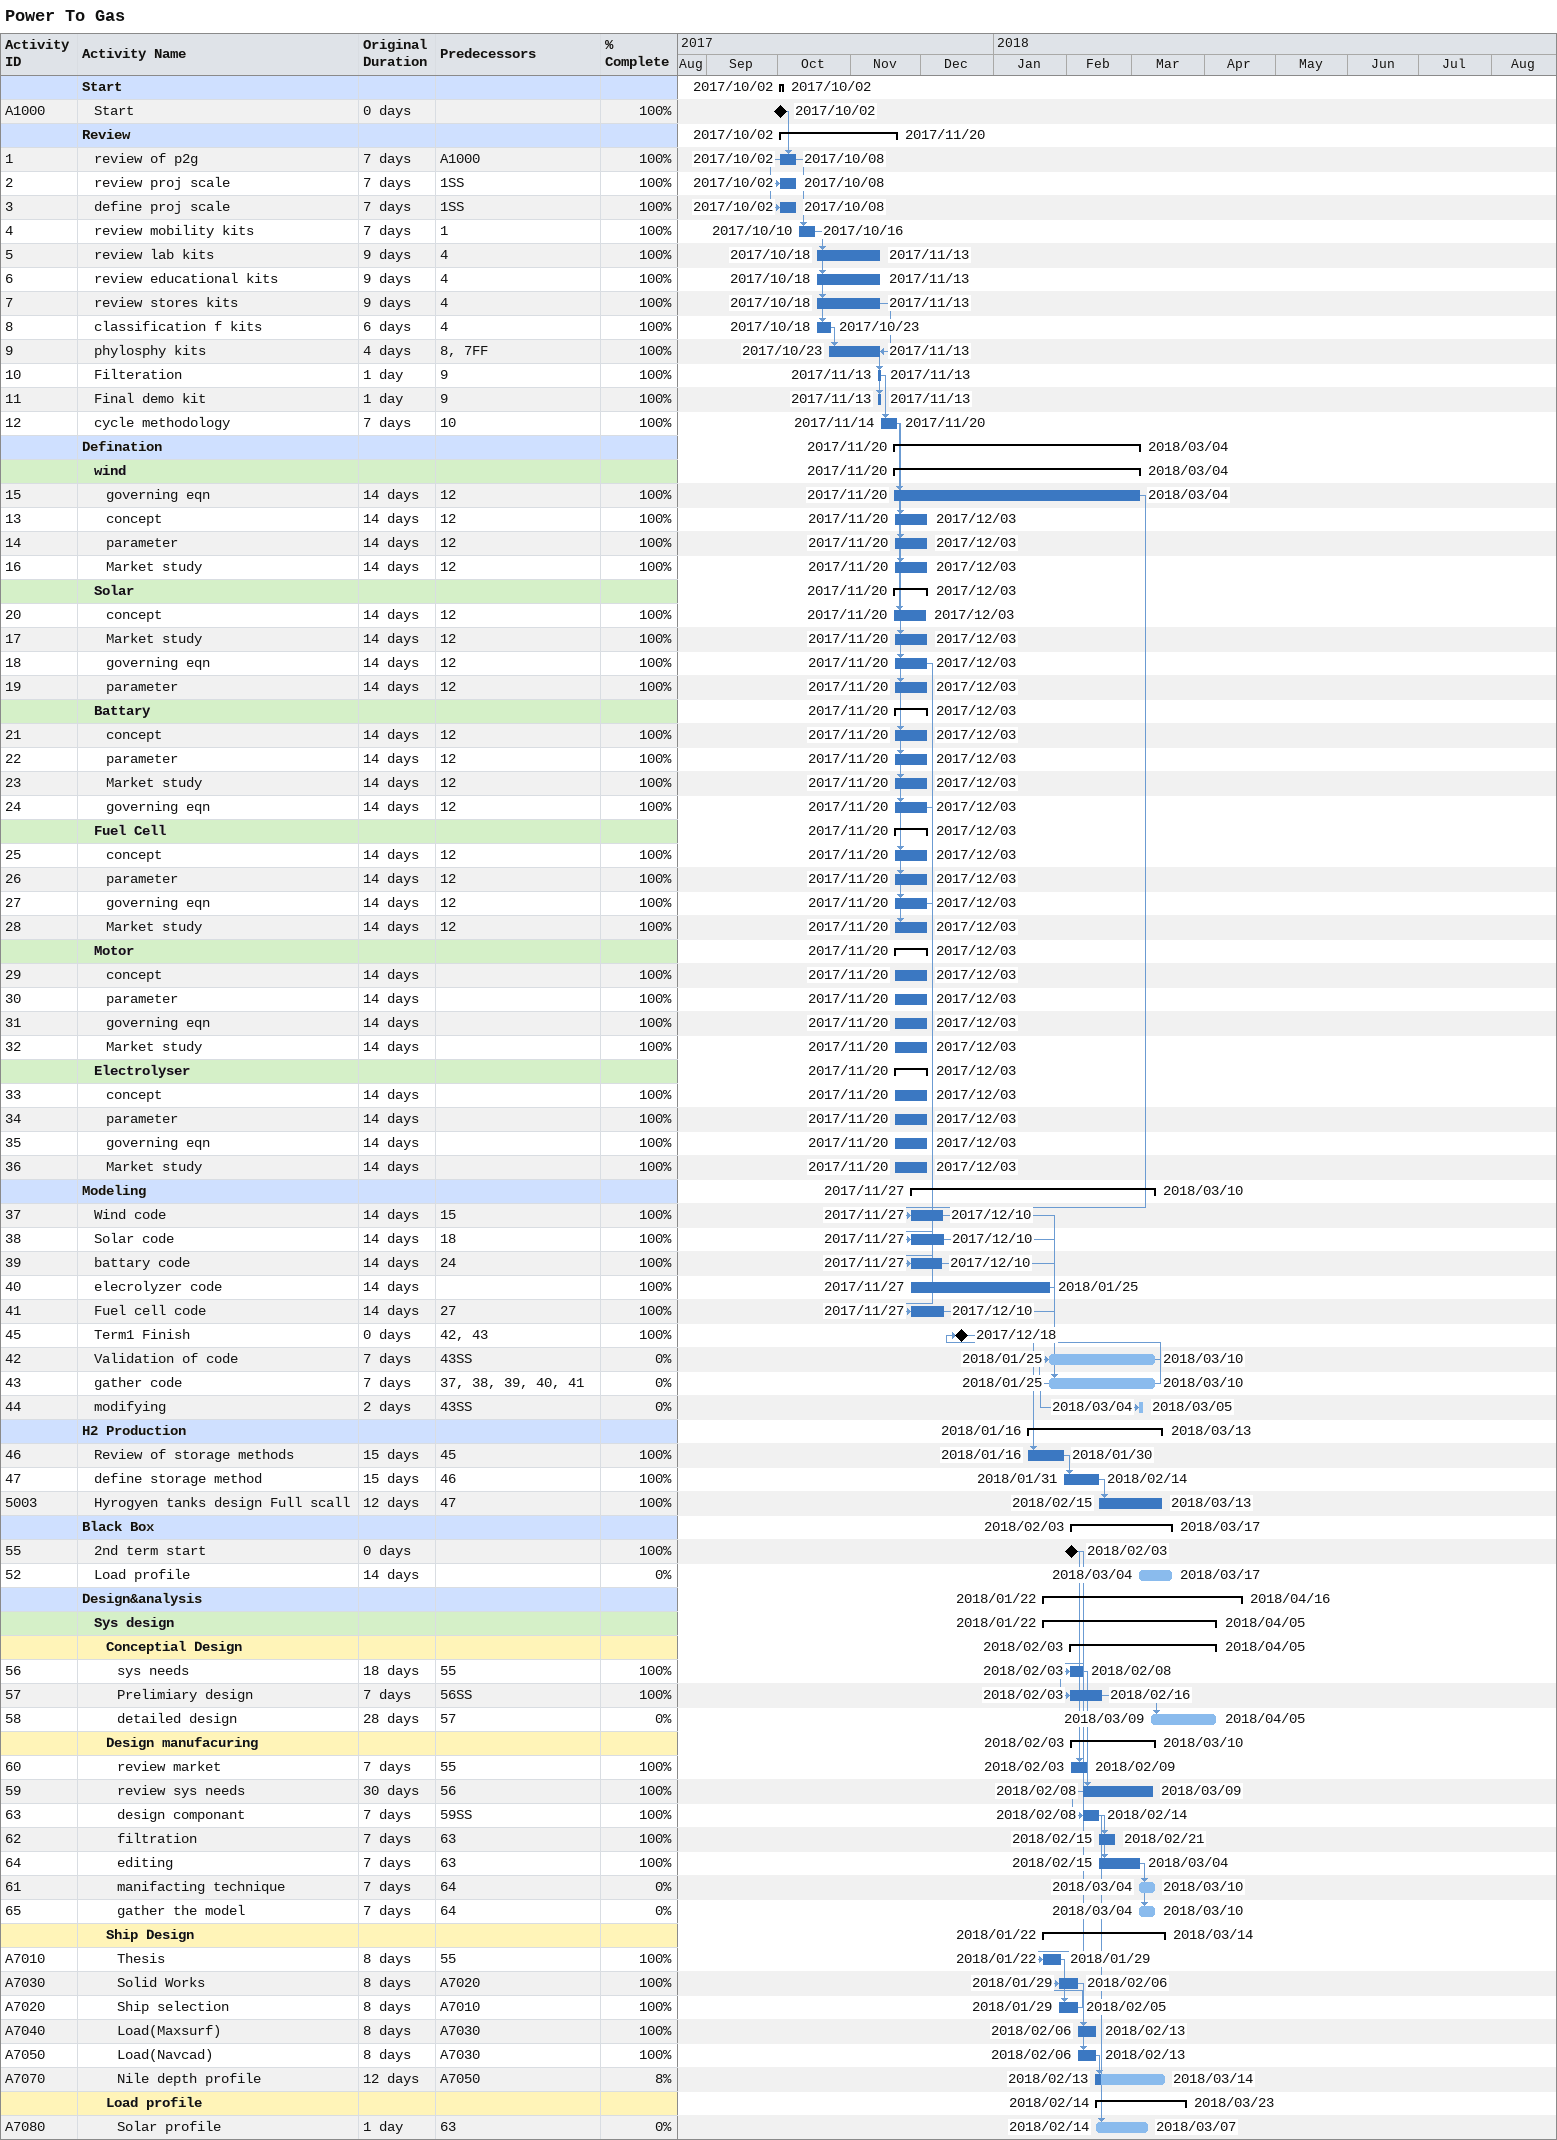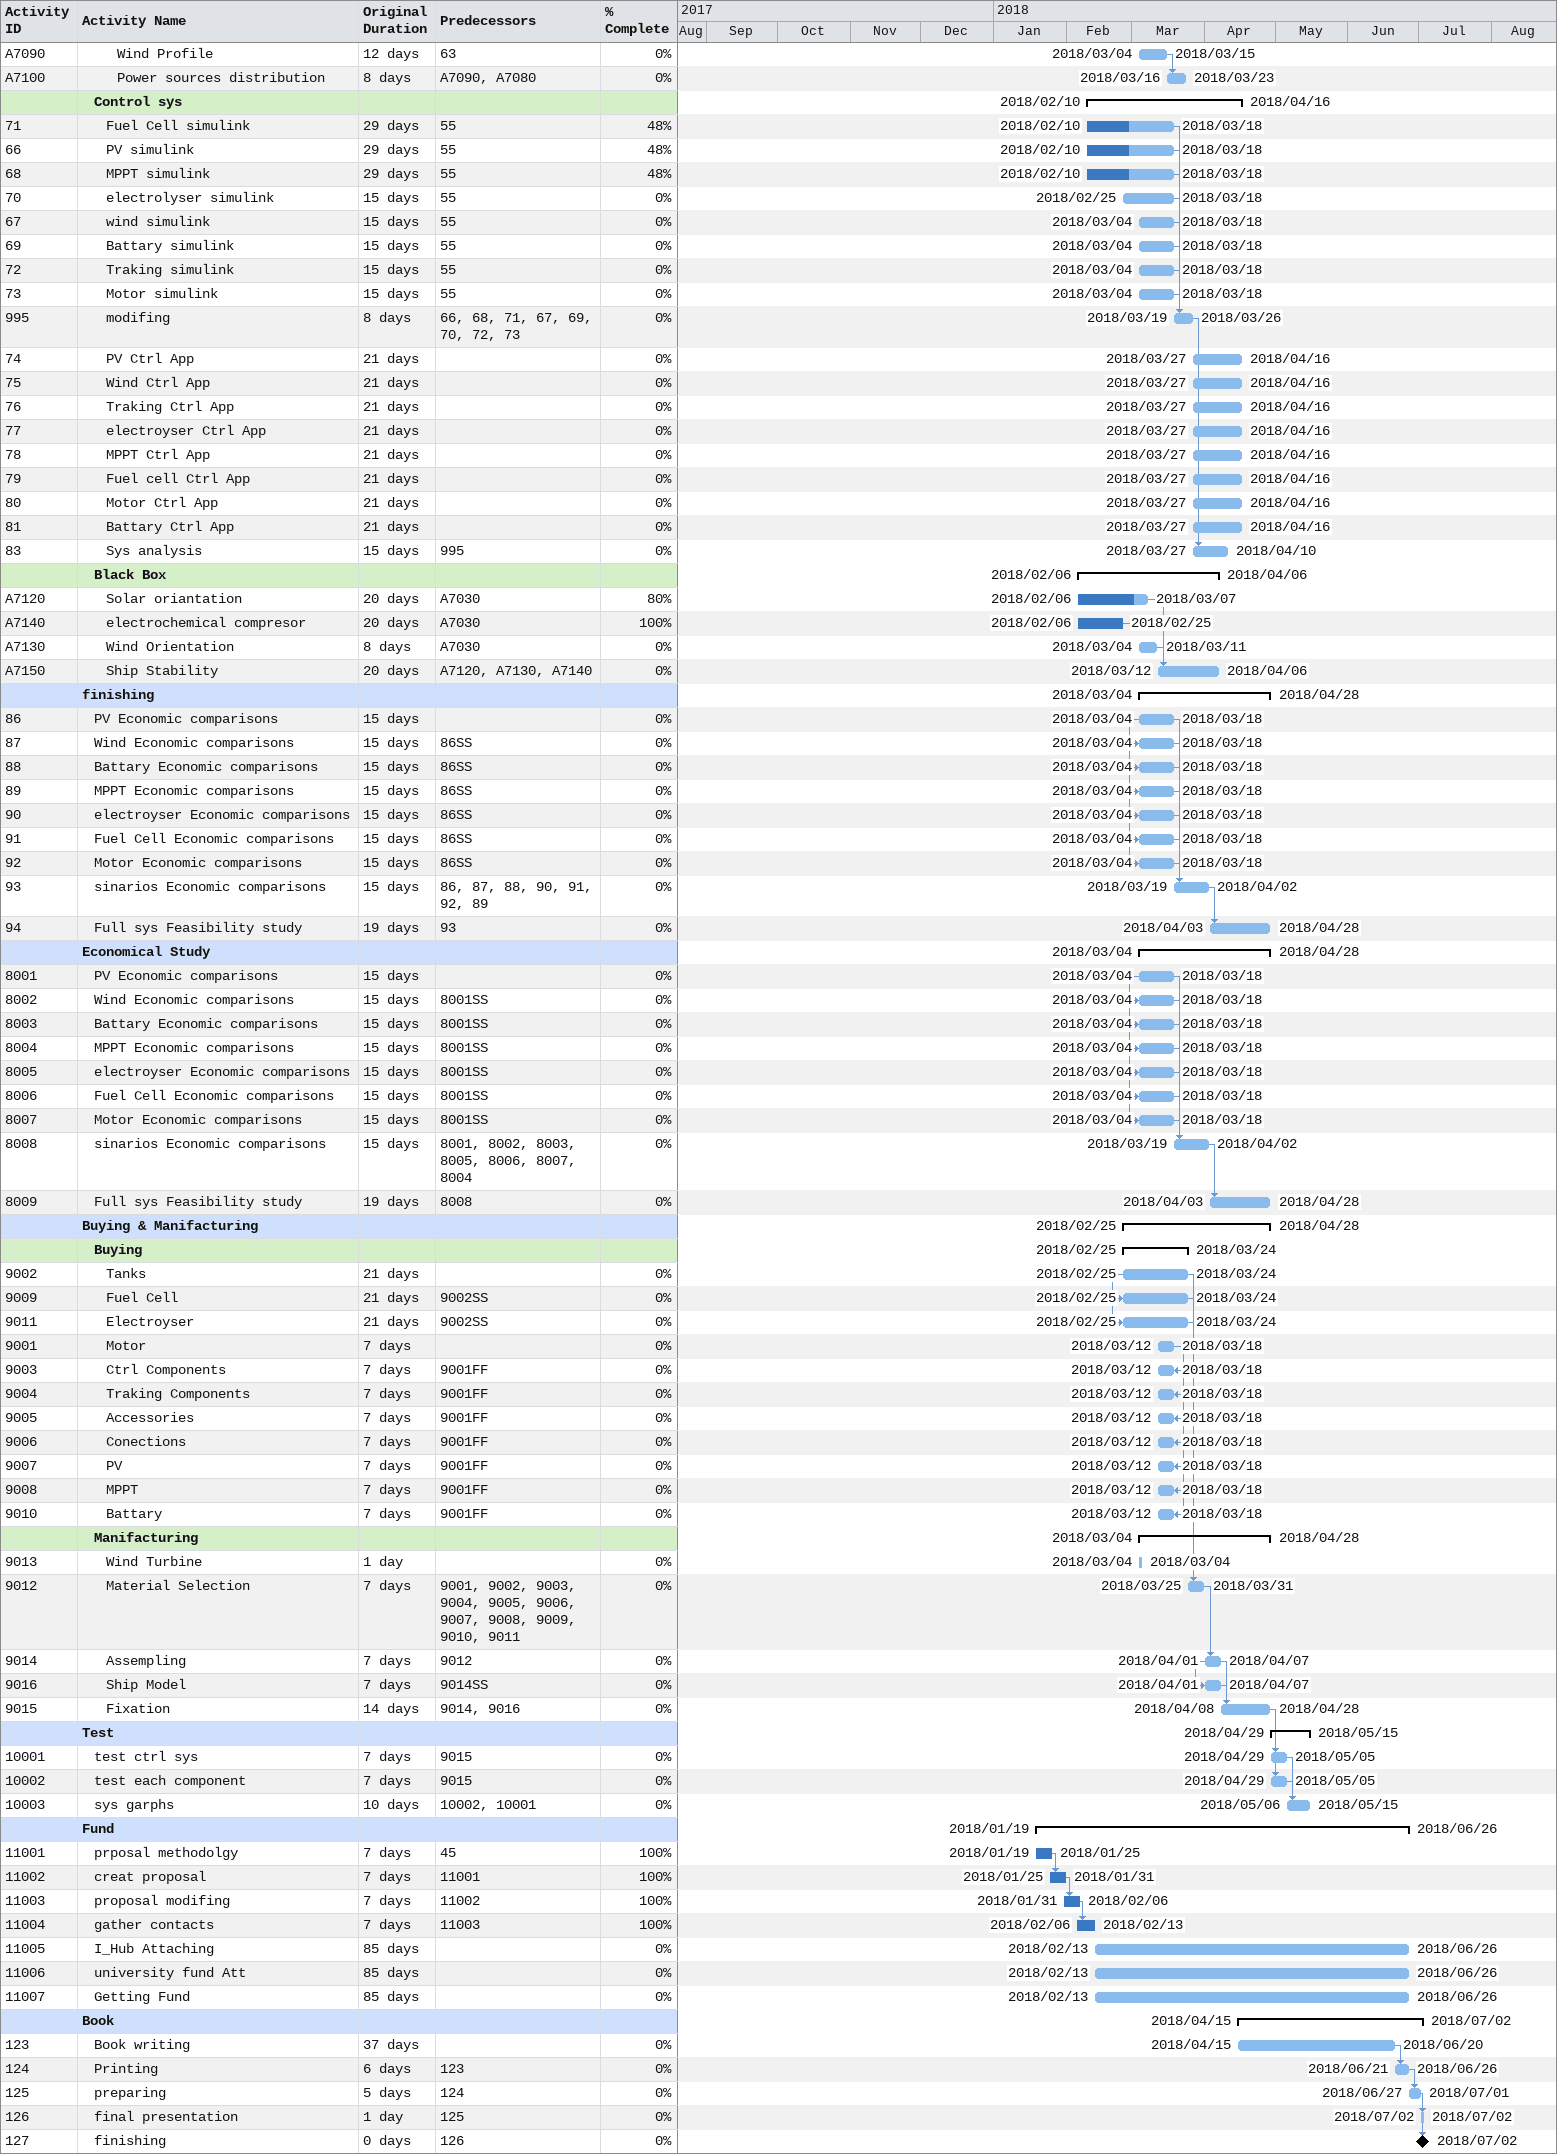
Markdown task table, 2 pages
Power To Gas

| ID | Level | Task | Original duration | Start | Finish | Predecessors | % complete |
|---|---|---|---|---|---|---|---|
|  | 1 | **Start** |  | 2017-10-02 | 2017-10-02 |  |  |
| A1000 | 2 | Start | 0d | 2017-10-02 | 2017-10-02 |  | 100 |
|  | 1 | **Review** |  | 2017-10-02 | 2017-11-20 |  |  |
| 1 | 2 | review of p2g | 7d | 2017-10-02 | 2017-10-08 | A1000 | 100 |
| 2 | 2 | review proj scale | 7d | 2017-10-02 | 2017-10-08 | 1SS | 100 |
| 3 | 2 | define proj scale | 7d | 2017-10-02 | 2017-10-08 | 1SS | 100 |
| 4 | 2 | review mobility kits | 7d | 2017-10-10 | 2017-10-16 | 1 | 100 |
| 5 | 2 | review lab kits | 9d | 2017-10-18 | 2017-11-13 | 4 | 100 |
| 6 | 2 | review educational kits | 9d | 2017-10-18 | 2017-11-13 | 4 | 100 |
| 7 | 2 | review stores kits | 9d | 2017-10-18 | 2017-11-13 | 4 | 100 |
| 8 | 2 | classification f kits | 6d | 2017-10-18 | 2017-10-23 | 4 | 100 |
| 9 | 2 | phylosphy kits | 4d | 2017-10-23 | 2017-11-13 | 8, 7FF | 100 |
| 10 | 2 | Filteration | 1d | 2017-11-13 | 2017-11-13 | 9 | 100 |
| 11 | 2 | Final demo kit | 1d | 2017-11-13 | 2017-11-13 | 9 | 100 |
| 12 | 2 | cycle methodology | 7d | 2017-11-14 | 2017-11-20 | 10 | 100 |
|  | 1 | **Defination** |  | 2017-11-20 | 2018-03-04 |  |  |
|  | 2 | **wind** |  | 2017-11-20 | 2018-03-04 |  |  |
| 15 | 3 | governing eqn | 14d | 2017-11-20 | 2018-03-04 | 12 | 100 |
| 13 | 3 | concept | 14d | 2017-11-20 | 2017-12-03 | 12 | 100 |
| 14 | 3 | parameter | 14d | 2017-11-20 | 2017-12-03 | 12 | 100 |
| 16 | 3 | Market study | 14d | 2017-11-20 | 2017-12-03 | 12 | 100 |
|  | 2 | **Solar** |  | 2017-11-20 | 2017-12-03 |  |  |
| 20 | 3 | concept | 14d | 2017-11-20 | 2017-12-03 | 12 | 100 |
| 17 | 3 | Market study | 14d | 2017-11-20 | 2017-12-03 | 12 | 100 |
| 18 | 3 | governing eqn | 14d | 2017-11-20 | 2017-12-03 | 12 | 100 |
| 19 | 3 | parameter | 14d | 2017-11-20 | 2017-12-03 | 12 | 100 |
|  | 2 | **Battary** |  | 2017-11-20 | 2017-12-03 |  |  |
| 21 | 3 | concept | 14d | 2017-11-20 | 2017-12-03 | 12 | 100 |
| 22 | 3 | parameter | 14d | 2017-11-20 | 2017-12-03 | 12 | 100 |
| 23 | 3 | Market study | 14d | 2017-11-20 | 2017-12-03 | 12 | 100 |
| 24 | 3 | governing eqn | 14d | 2017-11-20 | 2017-12-03 | 12 | 100 |
|  | 2 | **Fuel Cell** |  | 2017-11-20 | 2017-12-03 |  |  |
| 25 | 3 | concept | 14d | 2017-11-20 | 2017-12-03 | 12 | 100 |
| 26 | 3 | parameter | 14d | 2017-11-20 | 2017-12-03 | 12 | 100 |
| 27 | 3 | governing eqn | 14d | 2017-11-20 | 2017-12-03 | 12 | 100 |
| 28 | 3 | Market study | 14d | 2017-11-20 | 2017-12-03 | 12 | 100 |
|  | 2 | **Motor** |  | 2017-11-20 | 2017-12-03 |  |  |
| 29 | 3 | concept | 14d | 2017-11-20 | 2017-12-03 |  | 100 |
| 30 | 3 | parameter | 14d | 2017-11-20 | 2017-12-03 |  | 100 |
| 31 | 3 | governing eqn | 14d | 2017-11-20 | 2017-12-03 |  | 100 |
| 32 | 3 | Market study | 14d | 2017-11-20 | 2017-12-03 |  | 100 |
|  | 2 | **Electrolyser** |  | 2017-11-20 | 2017-12-03 |  |  |
| 33 | 3 | concept | 14d | 2017-11-20 | 2017-12-03 |  | 100 |
| 34 | 3 | parameter | 14d | 2017-11-20 | 2017-12-03 |  | 100 |
| 35 | 3 | governing eqn | 14d | 2017-11-20 | 2017-12-03 |  | 100 |
| 36 | 3 | Market study | 14d | 2017-11-20 | 2017-12-03 |  | 100 |
|  | 1 | **Modeling** |  | 2017-11-27 | 2018-03-10 |  |  |
| 37 | 2 | Wind code | 14d | 2017-11-27 | 2017-12-10 | 15 | 100 |
| 38 | 2 | Solar code | 14d | 2017-11-27 | 2017-12-10 | 18 | 100 |
| 39 | 2 | battary code | 14d | 2017-11-27 | 2017-12-10 | 24 | 100 |
| 40 | 2 | elecrolyzer code | 14d | 2017-11-27 | 2018-01-25 |  | 100 |
| 41 | 2 | Fuel cell code | 14d | 2017-11-27 | 2017-12-10 | 27 | 100 |
| 45 | 2 | Term1 Finish | 0d | 2017-12-18 | 2017-12-18 | 42, 43 | 100 |
| 42 | 2 | Validation of code | 7d | 2018-01-25 | 2018-03-10 | 43SS | 0 |
| 43 | 2 | gather code | 7d | 2018-01-25 | 2018-03-10 | 37, 38, 39, 40, 41 | 0 |
| 44 | 2 | modifying | 2d | 2018-03-04 | 2018-03-05 | 43SS | 0 |
|  | 1 | **H2 Production** |  | 2018-01-16 | 2018-03-13 |  |  |
| 46 | 2 | Review of storage methods | 15d | 2018-01-16 | 2018-01-30 | 45 | 100 |
| 47 | 2 | define storage method | 15d | 2018-01-31 | 2018-02-14 | 46 | 100 |
| 5003 | 2 | Hyrogyen tanks design Full scall | 12d | 2018-02-15 | 2018-03-13 | 47 | 100 |
|  | 1 | **Black Box** |  | 2018-02-03 | 2018-03-17 |  |  |
| 55 | 2 | 2nd term start | 0d | 2018-02-03 | 2018-02-03 |  | 100 |
| 52 | 2 | Load profile | 14d | 2018-03-04 | 2018-03-17 |  | 0 |
|  | 1 | **Design&analysis** |  | 2018-01-22 | 2018-04-16 |  |  |
|  | 2 | **Sys design** |  | 2018-01-22 | 2018-04-05 |  |  |
|  | 3 | **Conceptial Design** |  | 2018-02-03 | 2018-04-05 |  |  |
| 56 | 4 | sys needs | 18d | 2018-02-03 | 2018-02-08 | 55 | 100 |
| 57 | 4 | Prelimiary design | 7d | 2018-02-03 | 2018-02-16 | 56SS | 100 |
| 58 | 4 | detailed design | 28d | 2018-03-09 | 2018-04-05 | 57 | 0 |
|  | 3 | **Design manufacuring** |  | 2018-02-03 | 2018-03-10 |  |  |
| 60 | 4 | review market | 7d | 2018-02-03 | 2018-02-09 | 55 | 100 |
| 59 | 4 | review sys needs | 30d | 2018-02-08 | 2018-03-09 | 56 | 100 |
| 63 | 4 | design componant | 7d | 2018-02-08 | 2018-02-14 | 59SS | 100 |
| 62 | 4 | filtration | 7d | 2018-02-15 | 2018-02-21 | 63 | 100 |
| 64 | 4 | editing | 7d | 2018-02-15 | 2018-03-04 | 63 | 100 |
| 61 | 4 | manifacting technique | 7d | 2018-03-04 | 2018-03-10 | 64 | 0 |
| 65 | 4 | gather the model | 7d | 2018-03-04 | 2018-03-10 | 64 | 0 |
|  | 3 | **Ship Design** |  | 2018-01-22 | 2018-03-14 |  |  |
| A7010 | 4 | Thesis | 8d | 2018-01-22 | 2018-01-29 | 55 | 100 |
| A7030 | 4 | Solid Works | 8d | 2018-01-29 | 2018-02-06 | A7020 | 100 |
| A7020 | 4 | Ship selection | 8d | 2018-01-29 | 2018-02-05 | A7010 | 100 |
| A7040 | 4 | Load(Maxsurf) | 8d | 2018-02-06 | 2018-02-13 | A7030 | 100 |
| A7050 | 4 | Load(Navcad) | 8d | 2018-02-06 | 2018-02-13 | A7030 | 100 |
| A7070 | 4 | Nile depth profile | 12d | 2018-02-13 | 2018-03-14 | A7050 | 8 |
|  | 3 | **Load profile** |  | 2018-02-14 | 2018-03-23 |  |  |
| A7080 | 4 | Solar profile | 1d | 2018-02-14 | 2018-03-07 | 63 | 0 |
| A7090 | 4 | Wind Profile | 12d | 2018-03-04 | 2018-03-15 | 63 | 0 |
| A7100 | 4 | Power sources distribution | 8d | 2018-03-16 | 2018-03-23 | A7090, A7080 | 0 |
|  | 2 | **Control sys** |  | 2018-02-10 | 2018-04-16 |  |  |
| 71 | 3 | Fuel Cell simulink | 29d | 2018-02-10 | 2018-03-18 | 55 | 48 |
| 66 | 3 | PV simulink | 29d | 2018-02-10 | 2018-03-18 | 55 | 48 |
| 68 | 3 | MPPT simulink | 29d | 2018-02-10 | 2018-03-18 | 55 | 48 |
| 70 | 3 | electrolyser simulink | 15d | 2018-02-25 | 2018-03-18 | 55 | 0 |
| 67 | 3 | wind simulink | 15d | 2018-03-04 | 2018-03-18 | 55 | 0 |
| 69 | 3 | Battary simulink | 15d | 2018-03-04 | 2018-03-18 | 55 | 0 |
| 72 | 3 | Traking simulink | 15d | 2018-03-04 | 2018-03-18 | 55 | 0 |
| 73 | 3 | Motor simulink | 15d | 2018-03-04 | 2018-03-18 | 55 | 0 |
| 995 | 3 | modifing | 8d | 2018-03-19 | 2018-03-26 | 66, 68, 71, 67, 69, 70, 72, 73 | 0 |
| 74 | 3 | PV Ctrl App | 21d | 2018-03-27 | 2018-04-16 |  | 0 |
| 75 | 3 | Wind Ctrl App | 21d | 2018-03-27 | 2018-04-16 |  | 0 |
| 76 | 3 | Traking Ctrl App | 21d | 2018-03-27 | 2018-04-16 |  | 0 |
| 77 | 3 | electroyser Ctrl App | 21d | 2018-03-27 | 2018-04-16 |  | 0 |
| 78 | 3 | MPPT Ctrl App | 21d | 2018-03-27 | 2018-04-16 |  | 0 |
| 79 | 3 | Fuel cell Ctrl App | 21d | 2018-03-27 | 2018-04-16 |  | 0 |
| 80 | 3 | Motor Ctrl App | 21d | 2018-03-27 | 2018-04-16 |  | 0 |
| 81 | 3 | Battary Ctrl App | 21d | 2018-03-27 | 2018-04-16 |  | 0 |
| 83 | 3 | Sys analysis | 15d | 2018-03-27 | 2018-04-10 | 995 | 0 |
|  | 2 | **Black Box** |  | 2018-02-06 | 2018-04-06 |  |  |
| A7120 | 3 | Solar oriantation | 20d | 2018-02-06 | 2018-03-07 | A7030 | 80 |
| A7140 | 3 | electrochemical compresor | 20d | 2018-02-06 | 2018-02-25 | A7030 | 100 |
| A7130 | 3 | Wind Orientation | 8d | 2018-03-04 | 2018-03-11 | A7030 | 0 |
| A7150 | 3 | Ship Stability | 20d | 2018-03-12 | 2018-04-06 | A7120, A7130, A7140 | 0 |
|  | 1 | **finishing** |  | 2018-03-04 | 2018-04-28 |  |  |
| 86 | 2 | PV Economic comparisons | 15d | 2018-03-04 | 2018-03-18 |  | 0 |
| 87 | 2 | Wind Economic comparisons | 15d | 2018-03-04 | 2018-03-18 | 86SS | 0 |
| 88 | 2 | Battary Economic comparisons | 15d | 2018-03-04 | 2018-03-18 | 86SS | 0 |
| 89 | 2 | MPPT Economic comparisons | 15d | 2018-03-04 | 2018-03-18 | 86SS | 0 |
| 90 | 2 | electroyser Economic comparisons | 15d | 2018-03-04 | 2018-03-18 | 86SS | 0 |
| 91 | 2 | Fuel Cell Economic comparisons | 15d | 2018-03-04 | 2018-03-18 | 86SS | 0 |
| 92 | 2 | Motor Economic comparisons | 15d | 2018-03-04 | 2018-03-18 | 86SS | 0 |
| 93 | 2 | sinarios Economic comparisons | 15d | 2018-03-19 | 2018-04-02 | 86, 87, 88, 90, 91, 92, 89 | 0 |
| 94 | 2 | Full sys Feasibility study | 19d | 2018-04-03 | 2018-04-28 | 93 | 0 |
|  | 1 | **Economical Study** |  | 2018-03-04 | 2018-04-28 |  |  |
| 8001 | 2 | PV Economic comparisons | 15d | 2018-03-04 | 2018-03-18 |  | 0 |
| 8002 | 2 | Wind Economic comparisons | 15d | 2018-03-04 | 2018-03-18 | 8001SS | 0 |
| 8003 | 2 | Battary Economic comparisons | 15d | 2018-03-04 | 2018-03-18 | 8001SS | 0 |
| 8004 | 2 | MPPT Economic comparisons | 15d | 2018-03-04 | 2018-03-18 | 8001SS | 0 |
| 8005 | 2 | electroyser Economic comparisons | 15d | 2018-03-04 | 2018-03-18 | 8001SS | 0 |
| 8006 | 2 | Fuel Cell Economic comparisons | 15d | 2018-03-04 | 2018-03-18 | 8001SS | 0 |
| 8007 | 2 | Motor Economic comparisons | 15d | 2018-03-04 | 2018-03-18 | 8001SS | 0 |
| 8008 | 2 | sinarios Economic comparisons | 15d | 2018-03-19 | 2018-04-02 | 8001, 8002, 8003, 8005, 8006, 8007, 8004 | 0 |
| 8009 | 2 | Full sys Feasibility study | 19d | 2018-04-03 | 2018-04-28 | 8008 | 0 |
|  | 1 | **Buying & Manifacturing** |  | 2018-02-25 | 2018-04-28 |  |  |
|  | 2 | **Buying** |  | 2018-02-25 | 2018-03-24 |  |  |
| 9002 | 3 | Tanks | 21d | 2018-02-25 | 2018-03-24 |  | 0 |
| 9009 | 3 | Fuel Cell | 21d | 2018-02-25 | 2018-03-24 | 9002SS | 0 |
| 9011 | 3 | Electroyser | 21d | 2018-02-25 | 2018-03-24 | 9002SS | 0 |
| 9001 | 3 | Motor | 7d | 2018-03-12 | 2018-03-18 |  | 0 |
| 9003 | 3 | Ctrl Components | 7d | 2018-03-12 | 2018-03-18 | 9001FF | 0 |
| 9004 | 3 | Traking Components | 7d | 2018-03-12 | 2018-03-18 | 9001FF | 0 |
| 9005 | 3 | Accessories | 7d | 2018-03-12 | 2018-03-18 | 9001FF | 0 |
| 9006 | 3 | Conections | 7d | 2018-03-12 | 2018-03-18 | 9001FF | 0 |
| 9007 | 3 | PV | 7d | 2018-03-12 | 2018-03-18 | 9001FF | 0 |
| 9008 | 3 | MPPT | 7d | 2018-03-12 | 2018-03-18 | 9001FF | 0 |
| 9010 | 3 | Battary | 7d | 2018-03-12 | 2018-03-18 | 9001FF | 0 |
|  | 2 | **Manifacturing** |  | 2018-03-04 | 2018-04-28 |  |  |
| 9013 | 3 | Wind Turbine | 1d | 2018-03-04 | 2018-03-04 |  | 0 |
| 9012 | 3 | Material Selection | 7d | 2018-03-25 | 2018-03-31 | 9001, 9002, 9003, 9004, 9005, 9006, 9007, 9008, 9009, 9010, 9011 | 0 |
| 9014 | 3 | Assempling | 7d | 2018-04-01 | 2018-04-07 | 9012 | 0 |
| 9016 | 3 | Ship Model | 7d | 2018-04-01 | 2018-04-07 | 9014SS | 0 |
| 9015 | 3 | Fixation | 14d | 2018-04-08 | 2018-04-28 | 9014, 9016 | 0 |
|  | 1 | **Test** |  | 2018-04-29 | 2018-05-15 |  |  |
| 10001 | 2 | test ctrl sys | 7d | 2018-04-29 | 2018-05-05 | 9015 | 0 |
| 10002 | 2 | test each component | 7d | 2018-04-29 | 2018-05-05 | 9015 | 0 |
| 10003 | 2 | sys garphs | 10d | 2018-05-06 | 2018-05-15 | 10002, 10001 | 0 |
|  | 1 | **Fund** |  | 2018-01-19 | 2018-06-26 |  |  |
| 11001 | 2 | prposal methodolgy | 7d | 2018-01-19 | 2018-01-25 | 45 | 100 |
| 11002 | 2 | creat proposal | 7d | 2018-01-25 | 2018-01-31 | 11001 | 100 |
| 11003 | 2 | proposal modifing | 7d | 2018-01-31 | 2018-02-06 | 11002 | 100 |
| 11004 | 2 | gather contacts | 7d | 2018-02-06 | 2018-02-13 | 11003 | 100 |
| 11005 | 2 | I_Hub Attaching | 85d | 2018-02-13 | 2018-06-26 |  | 0 |
| 11006 | 2 | university fund Att | 85d | 2018-02-13 | 2018-06-26 |  | 0 |
| 11007 | 2 | Getting Fund | 85d | 2018-02-13 | 2018-06-26 |  | 0 |
|  | 1 | **Book** |  | 2018-04-15 | 2018-07-02 |  |  |
| 123 | 2 | Book writing | 37d | 2018-04-15 | 2018-06-20 |  | 0 |
| 124 | 2 | Printing | 6d | 2018-06-21 | 2018-06-26 | 123 | 0 |
| 125 | 2 | preparing | 5d | 2018-06-27 | 2018-07-01 | 124 | 0 |
| 126 | 2 | final presentation | 1d | 2018-07-02 | 2018-07-02 | 125 | 0 |
| 127 | 2 | finishing | 0d | 2018-07-02 | 2018-07-02 | 126 | 0 |
